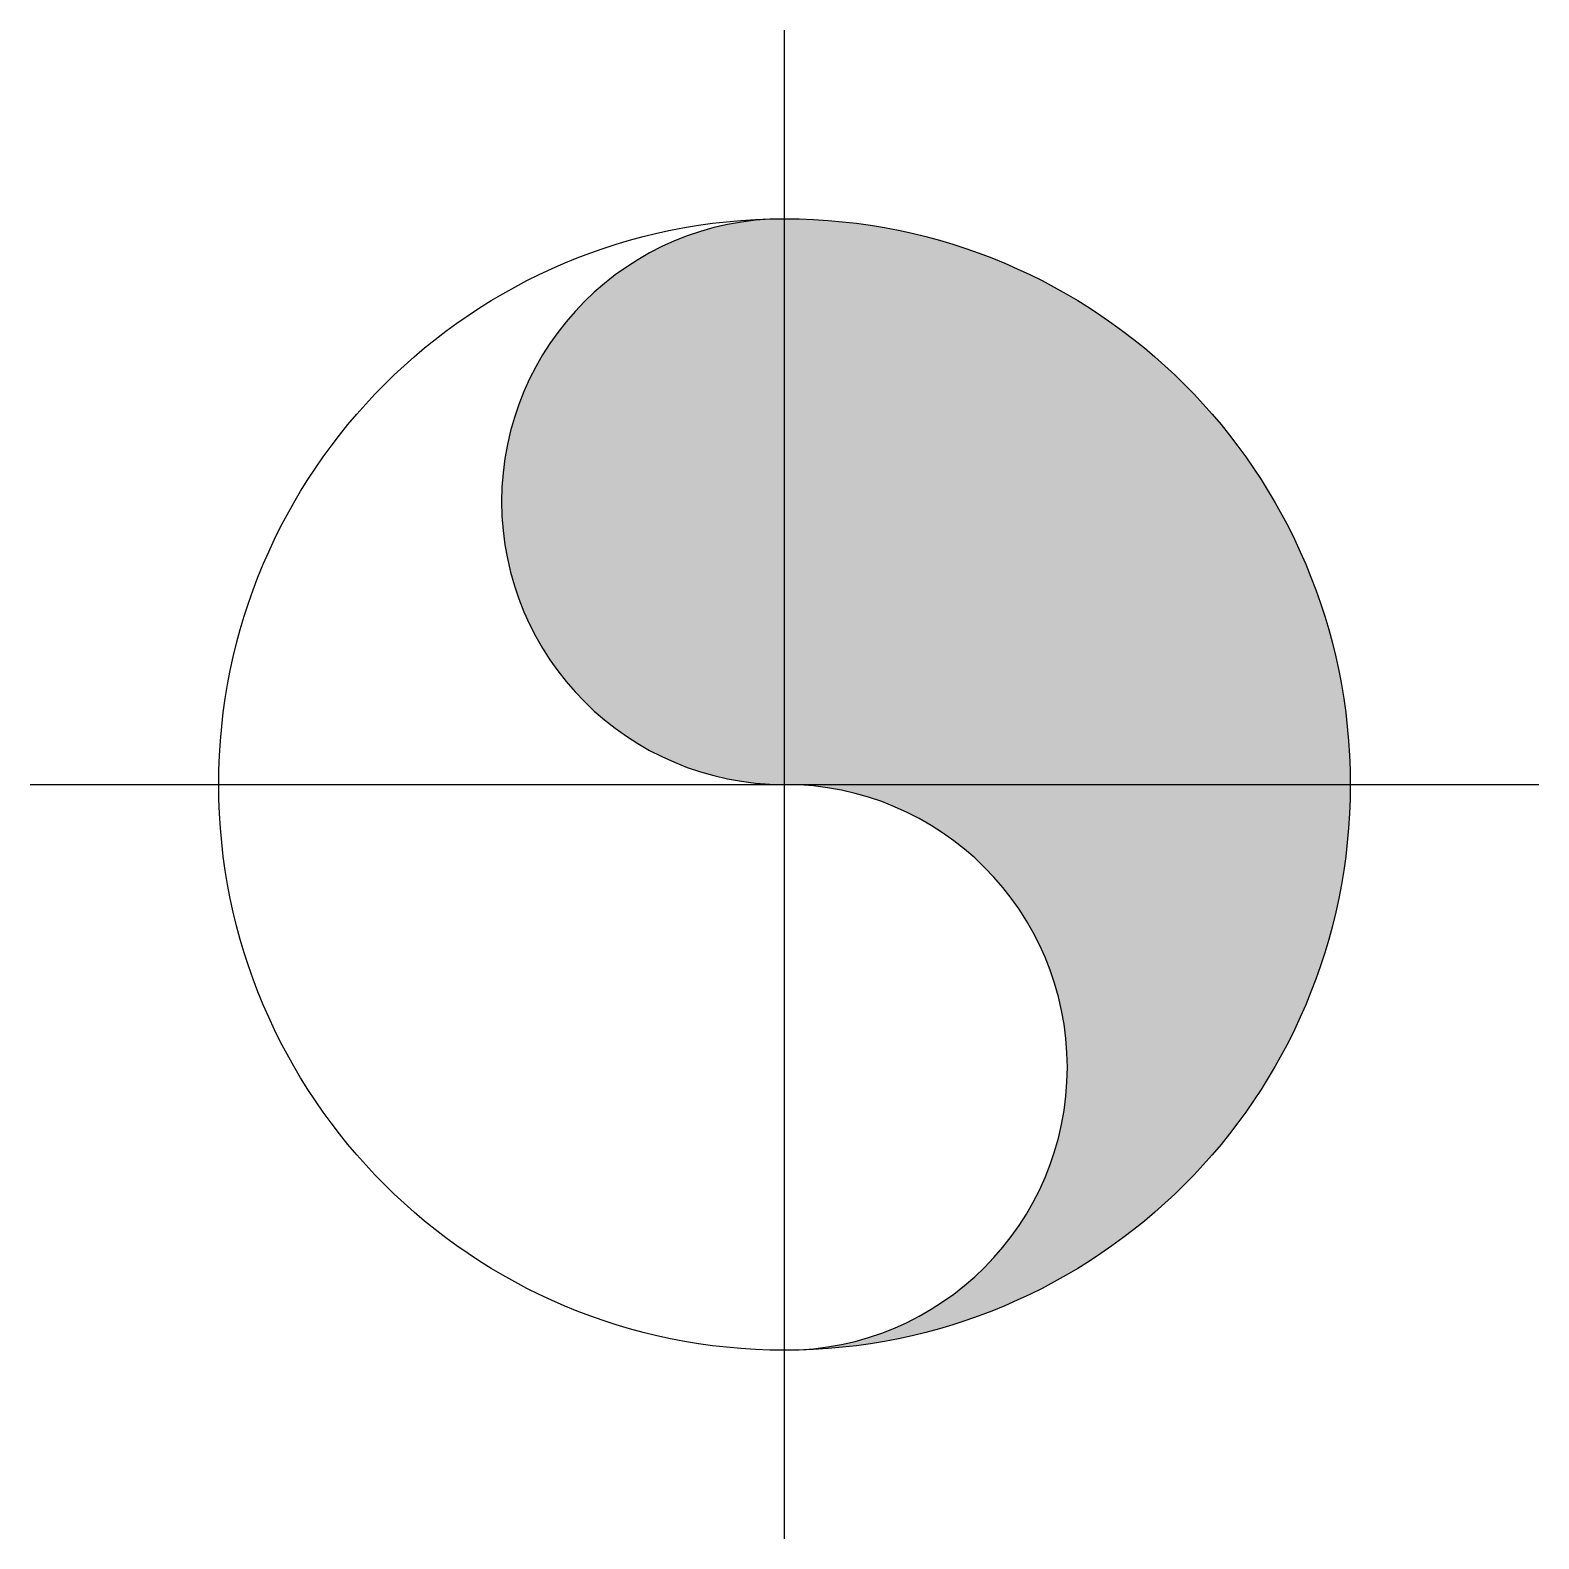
# Model space of a CAD drawing. Header units: millimetres. Extents: x -67.247 to -66.847, y 47.027 to 47.427.
import ezdxf

# ---------------------------------------------------------------- set-up
doc = ezdxf.new("R2010")
doc.units = ezdxf.units.MM
doc.header["$LTSCALE"] = 10
doc.layers.add('Inc_símbolos', color=2, linetype='Continuous')

msp = doc.modelspace()

# ---------------------------------------------------------------- hatches: boundary and pattern name
at = {"layer": 'Inc_símbolos'}
msp.add_hatch(color=1, dxfattribs=at).paths.add_polyline_path([(-67.04656, 47.07694, 0.999998), (-67.04656, 47.22694, -0.999999), (-67.04656, 47.37694, -1.000001), (-67.04656, 47.07694)])

# ---------------------------------------------------------------- linework, layer by layer
at = {"layer": 'Inc_símbolos', "color": 1}
for p, q in [((-67.04656, 47.02694), (-67.04656, 47.42694)), ((-67.24656, 47.22694), (-66.84656, 47.22694))]:
    msp.add_line(p, q, dxfattribs=at)
at = {"layer": 'Inc_símbolos', "color": 3, "linetype": 'Continuous'}
msp.add_circle((-67.04656, 47.22694), 0.15, dxfattribs=at)
at = {"layer": 'Inc_símbolos', "color": 1}
for centre, start, end in [((-67.04656, 47.30194), 90, 270), ((-67.04656, 47.15194), 270, 90)]:
    msp.add_arc(centre, 0.075, start, end, dxfattribs=at)

doc.saveas('drawing.dxf')
